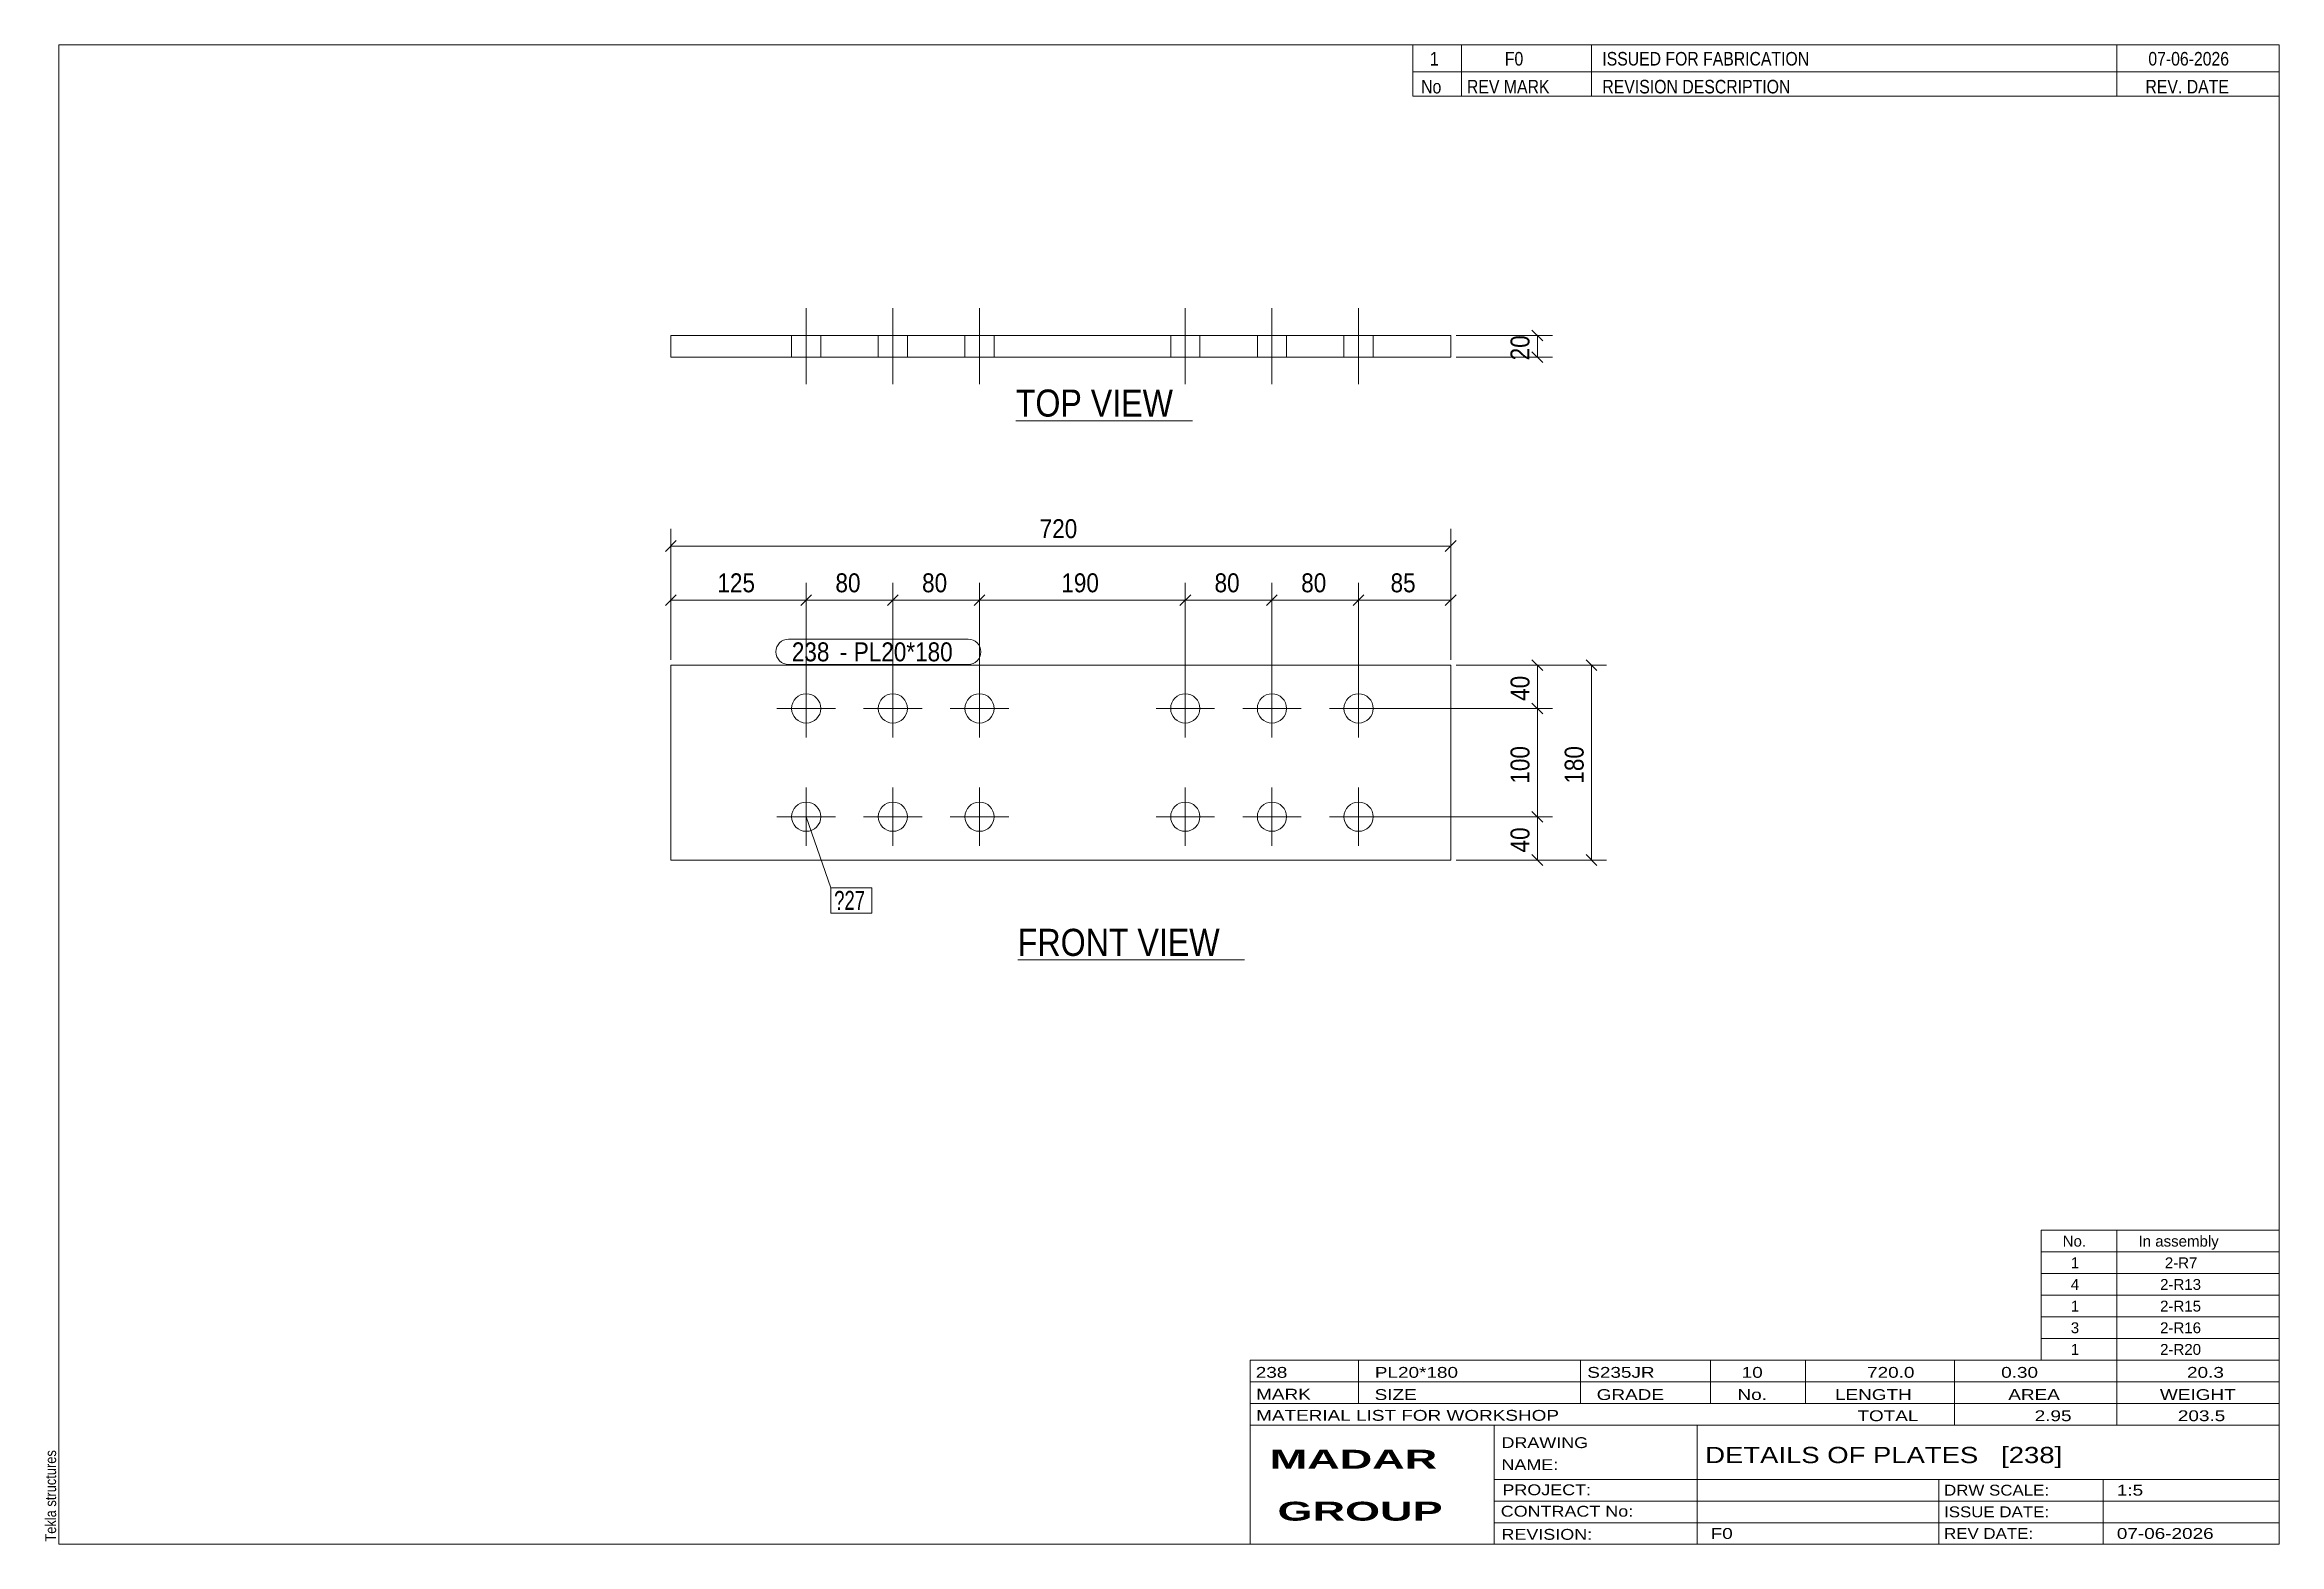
# Model space of a CAD drawing. Header units: millimetres. Extents: x 2 to 415, y 5 to 282.
import ezdxf

# ---------------------------------------------------------------- set-up
doc = ezdxf.new("R2010")
doc.units = ezdxf.units.MM
doc.linetypes.add('XKITLINE00', pattern=[0])
for name, color, linetype, lineweight in [('Bolt', 3, 'Continuous', 0), ('BoltMark', 7, 'Continuous', 0), ('Dimensions', 7, 'Continuous', 0), ('DrawingSheet', 5, 'Continuous', 0), ('OtherObjectType', 7, 'Continuous', 0), ('Part', 2, 'Continuous', 0), ('PartMark', 7, 'Continuous', 0)]:
    doc.layers.add(name, color=color, linetype=linetype, lineweight=lineweight)
doc.styles.add('ARIAL', font='ARIAL.TTF')
doc.styles.add('ARIAL_BOLD', font='ARIALBD.TTF')
doc.styles.add('ARIAL_NARROW', font='ARIALN.TTF')

# ---------------------------------------------------------------- blocks, each defined once
blk = doc.blocks.new('*A1')
at = {"layer": 'Bolt', "color": 3, "linetype": 'XKITLINE00', "lineweight": 0}
for p, q in [((143, 164.8), (143, 154)), ((159, 164.8), (159, 154)), ((175, 164.8), (175, 154)), ((213, 164.8), (213, 154)), ((229, 164.8), (229, 154)), ((245, 164.8), (245, 154)), ((137.6, 159.4), (148.4, 159.4)), ((153.6, 159.4), (164.4, 159.4)), ((169.6, 159.4), (180.4, 159.4)), ((207.6, 159.4), (218.4, 159.4)), ((223.6, 159.4), (234.4, 159.4)), ((239.6, 159.4), (250.4, 159.4)), ((143, 144.8), (143, 134)), ((159, 144.8), (159, 134)), ((175, 144.8), (175, 134)), ((213, 144.8), (213, 134)), ((229, 144.8), (229, 134)), ((245, 144.8), (245, 134)), ((137.6, 139.4), (148.4, 139.4)), ((153.6, 139.4), (164.4, 139.4)), ((169.6, 139.4), (180.4, 139.4)), ((207.6, 139.4), (218.4, 139.4)), ((223.6, 139.4), (234.4, 139.4)), ((239.6, 139.4), (250.4, 139.4))]:
    blk.add_line(p, q, dxfattribs=at)
for centre in [(143, 159.4), (159, 159.4), (175, 159.4), (213, 159.4), (229, 159.4), (245, 159.4), (143, 139.4), (159, 139.4), (175, 139.4), (213, 139.4), (229, 139.4), (245, 139.4)]:
    blk.add_circle(centre, 2.7, dxfattribs=at)
blk = doc.blocks.new('*A2')
at = {"layer": 'Part', "color": 2, "linetype": 'XKITLINE00', "lineweight": 0}
for p, q in [((118, 131.4), (118, 167.4)), ((118, 167.4), (262, 167.4)), ((262, 167.4), (262, 131.4)), ((262, 131.4), (118, 131.4))]:
    blk.add_line(p, q, dxfattribs=at)
blk = doc.blocks.new('*A3')
at = {"layer": 'Bolt', "color": 3, "linetype": 'XKITLINE00', "lineweight": 0}
for p, q in [((143, 233.3), (143, 219.3)), ((143, 233.3), (143, 219.3)), ((159, 233.3), (159, 219.3)), ((159, 233.3), (159, 219.3)), ((175, 233.3), (175, 219.3)), ((175, 233.3), (175, 219.3)), ((213, 233.3), (213, 219.3)), ((213, 233.3), (213, 219.3)), ((229, 233.3), (229, 219.3)), ((229, 233.3), (229, 219.3)), ((245, 233.3), (245, 219.3)), ((245, 233.3), (245, 219.3)), ((140.3, 228.3), (140.3, 224.3)), ((140.3, 228.3), (140.3, 224.3)), ((145.7, 228.3), (145.7, 224.3)), ((145.7, 228.3), (145.7, 224.3)), ((156.3, 228.3), (156.3, 224.3)), ((156.3, 228.3), (156.3, 224.3)), ((161.7, 228.3), (161.7, 224.3)), ((161.7, 228.3), (161.7, 224.3)), ((172.3, 228.3), (172.3, 224.3)), ((172.3, 228.3), (172.3, 224.3)), ((177.7, 228.3), (177.7, 224.3)), ((177.7, 228.3), (177.7, 224.3)), ((210.3, 228.3), (210.3, 224.3)), ((210.3, 228.3), (210.3, 224.3)), ((215.7, 228.3), (215.7, 224.3)), ((215.7, 228.3), (215.7, 224.3)), ((226.3, 228.3), (226.3, 224.3)), ((226.3, 228.3), (226.3, 224.3)), ((231.7, 228.3), (231.7, 224.3)), ((231.7, 228.3), (231.7, 224.3)), ((242.3, 228.3), (242.3, 224.3)), ((242.3, 228.3), (242.3, 224.3)), ((247.7, 228.3), (247.7, 224.3)), ((247.7, 228.3), (247.7, 224.3))]:
    blk.add_line(p, q, dxfattribs=at)
blk = doc.blocks.new('*A4')
at = {"layer": 'Part', "color": 2, "linetype": 'XKITLINE00', "lineweight": 0}
for p, q in [((118, 224.3), (118, 228.3)), ((262, 228.3), (118, 228.3)), ((262, 224.3), (262, 228.3)), ((262, 224.3), (118, 224.3))]:
    blk.add_line(p, q, dxfattribs=at)
blk = doc.blocks.new('*A5')
at = {"layer": 'DrawingSheet', "color": 5, "linetype": 'XKITLINE00', "lineweight": 0}
for p, q in [((415, 282), (5, 282)), ((5, 282), (5, 5)), ((415, 5), (415, 282)), ((5, 5), (415, 5))]:
    blk.add_line(p, q, dxfattribs=at)
at = {"layer": 'DrawingSheet', "color": 5, "style": 'ARIAL', "width": 0.85}
blk.add_text('Tekla structures', height=2, rotation=90, dxfattribs=at).set_placement((4.5, 5.5))
blk = doc.blocks.new('*A6')
at = {"layer": 'OtherObjectType', "color": 7, "linetype": 'XKITLINE00', "lineweight": 0}
for p, q in [((371, 63), (415, 63)), ((371, 59), (371, 63)), ((385, 59), (385, 63)), ((415, 59), (415, 63)), ((371, 59), (415, 59)), ((371, 55), (371, 59)), ((385, 55), (385, 59)), ((415, 55), (415, 59)), ((371, 55), (415, 55)), ((371, 51), (371, 55)), ((385, 51), (385, 55)), ((415, 51), (415, 55)), ((371, 51), (415, 51)), ((371, 47), (371, 51)), ((385, 47), (385, 51)), ((415, 47), (415, 51)), ((371, 47), (415, 47)), ((371, 43), (371, 47)), ((385, 43), (385, 47)), ((415, 43), (415, 47)), ((371, 43), (415, 43)), ((371, 39), (371, 43)), ((385, 39), (385, 43)), ((415, 39), (415, 43)), ((371, 39), (415, 39))]:
    blk.add_line(p, q, dxfattribs=at)
at = {"layer": 'OtherObjectType', "color": 7, "style": 'ARIAL_NARROW', "width": 1.211571}
for s, p in [('No.', (375, 60)), ('In assembly', (389, 60)), ('1', (376.5, 56)), ('2-R7', (393.86, 56)), ('4', (376.5, 52)), ('2-R13', (392.99, 52)), ('1', (376.5, 48)), ('2-R15', (392.99, 48)), ('3', (376.5, 44)), ('2-R16', (392.99, 44)), ('1', (376.5, 40)), ('2-R20', (392.99, 40))]:
    blk.add_text(s, height=2, dxfattribs=at).set_placement(p)
blk = doc.blocks.new('*A7')
at = {"layer": 'OtherObjectType', "color": 7, "linetype": 'XKITLINE00', "lineweight": 0}
for p, q in [((255, 282), (415, 282)), ((415, 282), (255, 282)), ((255, 282), (255, 277)), ((264, 282), (264, 277)), ((288, 282), (288, 277)), ((385, 282), (385, 277)), ((415, 282), (415, 277)), ((255, 277), (415, 277)), ((255, 277), (255, 272.5)), ((255, 277), (415, 277)), ((264, 277), (264, 272.5)), ((288, 277), (288, 272.5)), ((385, 277), (385, 272.5)), ((415, 277), (415, 272.5)), ((415, 272.5), (255, 272.5))]:
    blk.add_line(p, q, dxfattribs=at)
at = {"layer": 'OtherObjectType', "color": 7, "style": 'ARIAL_NARROW'}
for s, width, p in [('1', 1.017001, (258.16, 278.15)), ('F0', 1.017001, (272, 278.15)), ('ISSUED FOR FABRICATION', 1.017001, (290, 278.15)), ('07-06-2026', 1.017001, (390.82, 278.15)), ('No', 1.02, (256.54, 273)), ('REV MARK', 1.02, (265, 273)), ('REVISION DESCRIPTION', 1.02, (290, 273)), ('REV. DATE', 1.02, (390.28, 273))]:
    blk.add_text(s, height=2.5, dxfattribs=dict(at, width=width)).set_placement(p)
blk = doc.blocks.new('*A8')
at = {"layer": 'OtherObjectType', "color": 7, "linetype": 'XKITLINE00', "lineweight": 0}
for p, q in [((225, 39), (415, 39)), ((225, 39), (225, 35)), ((225, 39), (415, 39)), ((245, 35), (245, 39)), ((286, 35), (286, 39)), ((310, 35), (310, 39)), ((327.5, 35), (327.5, 39)), ((355, 35), (355, 39)), ((385, 35), (385, 39)), ((415, 35), (415, 39)), ((225, 35), (415, 35)), ((225, 35), (225, 5)), ((225, 35), (415, 35)), ((245, 31), (245, 35)), ((286, 31), (286, 35)), ((310, 31), (310, 35)), ((327.5, 31), (327.5, 35)), ((355, 31), (355, 35)), ((385, 31), (385, 35)), ((415, 31), (415, 35)), ((225, 31), (415, 31)), ((355, 27), (355, 31)), ((385, 27), (385, 31)), ((415, 27), (415, 31)), ((225, 27), (415, 27)), ((270, 21), (270, 27)), ((307.5, 17), (307.5, 27)), ((415, 21), (415, 27)), ((270, 21), (270, 5)), ((415, 17), (415, 21)), ((270, 17), (415, 17)), ((307.5, 5), (307.5, 17)), ((352.16, 13), (352.16, 17)), ((382.5, 5), (382.5, 17)), ((415, 13), (415, 17)), ((270, 13), (415, 13)), ((352.16, 5), (352.16, 13)), ((415, 9), (415, 13)), ((270, 9), (415, 9)), ((415, 5), (415, 9)), ((225, 5), (415, 5)), ((262.5, 5), (415, 5))]:
    blk.add_line(p, q, dxfattribs=at)
at = {"layer": 'OtherObjectType', "color": 7, "style": 'ARIAL_NARROW'}
for s, height, width, p in [('238', 2, 1.525501, (226.01, 35.76)), ('PL20*180', 2, 1.525501, (248, 35.76)), ('S235JR', 2, 1.525501, (287.22, 35.76)), ('10', 2, 1.525501, (315.73, 35.76)), ('720.0', 2, 1.525501, (338.88, 35.76)), ('0.30', 2, 1.525501, (363.64, 35.76)), ('20.3', 2, 1.525501, (397.96, 35.76)), ('MARK', 2, 1.525501, (226.08, 31.73)), ('SIZE', 2, 1.525501, (247.96, 31.66)), ('GRADE', 2, 1.525501, (288.96, 31.66)), ('No.', 2, 1.525501, (314.96, 31.66)), ('LENGTH', 2, 1.525501, (332.96, 31.66)), ('AREA', 2, 1.525501, (364.96, 31.66)), ('WEIGHT', 2, 1.525501, (392.96, 31.66)), ('MATERIAL LIST FOR WORKSHOP', 2, 1.525501, (226.08, 27.82)), ('TOTAL', 2, 1.525501, (337.1, 27.75)), ('2.95', 2, 1.525501, (369.83, 27.75)), ('203.5', 2, 1.525501, (396.27, 27.75)), ('DRAWING', 2, 1.445, (271.38, 22.78)), ('NAME:', 2, 1.445, (271.38, 18.72)), ('DETAILS OF PLATES   [238]', 3, 1.474651, (309, 20)), ('PROJECT:', 2, 1.445, (271.55, 14.07)), ('DRW SCALE:', 2, 1.36, (353.1, 14)), ('1:5', 2, 1.525501, (385, 14)), ('CONTRACT No:', 2, 1.445, (271.25, 10.11)), ('ISSUE DATE:', 2, 1.36, (353.1, 10)), ('REVISION:', 2, 1.445, (271.38, 5.84)), ('F0', 2, 1.525501, (310, 6)), ('REV DATE:', 2, 1.36, (353.1, 6)), ('07-06-2026', 2, 1.525501, (385, 6))]:
    blk.add_text(s, height=height, dxfattribs=dict(at, width=width)).set_placement(p)
at = {"layer": 'OtherObjectType', "color": 1, "style": 'ARIAL_BOLD', "width": 1.7}
for s, p in [('MADAR ', (228.58, 18.97)), ('GROUP', (230.03, 9.37))]:
    blk.add_text(s, height=3.5, dxfattribs=at).set_placement(p)
blk = doc.blocks.new('*A9')
at = {"layer": 'Dimensions', "color": 7, "linetype": 'XKITLINE00', "lineweight": 0}
for p, q in [((118.99, 190.39), (117.01, 188.41)), ((118, 168.4), (118, 192.6)), ((262.99, 190.39), (261.01, 188.41)), ((262, 168.4), (262, 192.6)), ((118, 189.4), (262, 189.4))]:
    blk.add_line(p, q, dxfattribs=at)
at = {"layer": 'Dimensions', "color": 3}
for p in [(118, 189.4), (262, 189.4)]:
    blk.add_point(p, dxfattribs=at)
at = {"layer": 'Dimensions', "color": 3, "style": 'ARIAL', "width": 0.85}
blk.add_text('720', height=3.5, dxfattribs=at).set_placement((186.11, 190.85))
blk = doc.blocks.new('*A10')
at = {"layer": 'Dimensions', "color": 7, "linetype": 'XKITLINE00', "lineweight": 0}
for p, q in [((118, 168.4), (118, 182.6)), ((143, 160.4), (143, 182.6)), ((118.99, 180.39), (117.01, 178.41)), ((118, 179.4), (143, 179.4)), ((143.99, 180.39), (142.01, 178.41))]:
    blk.add_line(p, q, dxfattribs=at)
at = {"layer": 'Dimensions', "color": 3}
for p in [(118, 179.4), (143, 179.4)]:
    blk.add_point(p, dxfattribs=at)
at = {"layer": 'Dimensions', "color": 3, "style": 'ARIAL', "width": 0.85}
blk.add_text('125', height=3.5, dxfattribs=at).set_placement((126.61, 180.85))
blk = doc.blocks.new('*A11')
at = {"layer": 'Dimensions', "color": 7, "linetype": 'XKITLINE00', "lineweight": 0}
for p, q in [((143, 160.4), (143, 182.6)), ((159, 160.4), (159, 182.6)), ((143.99, 180.39), (142.01, 178.41)), ((143, 179.4), (159, 179.4)), ((159.99, 180.39), (158.01, 178.41))]:
    blk.add_line(p, q, dxfattribs=at)
at = {"layer": 'Dimensions', "color": 3}
for p in [(143, 179.4), (159, 179.4)]:
    blk.add_point(p, dxfattribs=at)
at = {"layer": 'Dimensions', "color": 3, "style": 'ARIAL', "width": 0.85}
blk.add_text('80', height=3.5, dxfattribs=at).set_placement((148.4, 180.85))
blk = doc.blocks.new('*A12')
at = {"layer": 'Dimensions', "color": 7, "linetype": 'XKITLINE00', "lineweight": 0}
for p, q in [((159, 160.4), (159, 182.6)), ((175, 160.4), (175, 182.6)), ((159.99, 180.39), (158.01, 178.41)), ((159, 179.4), (175, 179.4)), ((175.99, 180.39), (174.01, 178.41))]:
    blk.add_line(p, q, dxfattribs=at)
at = {"layer": 'Dimensions', "color": 3}
for p in [(159, 179.4), (175, 179.4)]:
    blk.add_point(p, dxfattribs=at)
at = {"layer": 'Dimensions', "color": 3, "style": 'ARIAL', "width": 0.85}
blk.add_text('80', height=3.5, dxfattribs=at).set_placement((164.4, 180.85))
blk = doc.blocks.new('*A13')
at = {"layer": 'Dimensions', "color": 7, "linetype": 'XKITLINE00', "lineweight": 0}
for p, q in [((175, 160.4), (175, 182.6)), ((213, 160.4), (213, 182.6)), ((175.99, 180.39), (174.01, 178.41)), ((175, 179.4), (213, 179.4)), ((213.99, 180.39), (212.01, 178.41))]:
    blk.add_line(p, q, dxfattribs=at)
at = {"layer": 'Dimensions', "color": 3}
for p in [(175, 179.4), (213, 179.4)]:
    blk.add_point(p, dxfattribs=at)
at = {"layer": 'Dimensions', "color": 3, "style": 'ARIAL', "width": 0.85}
blk.add_text('190', height=3.5, dxfattribs=at).set_placement((190.11, 180.85))
blk = doc.blocks.new('*A14')
at = {"layer": 'Dimensions', "color": 7, "linetype": 'XKITLINE00', "lineweight": 0}
for p, q in [((213, 160.4), (213, 182.6)), ((229, 160.4), (229, 182.6)), ((213.99, 180.39), (212.01, 178.41)), ((213, 179.4), (229, 179.4)), ((229.99, 180.39), (228.01, 178.41))]:
    blk.add_line(p, q, dxfattribs=at)
at = {"layer": 'Dimensions', "color": 3}
for p in [(213, 179.4), (229, 179.4)]:
    blk.add_point(p, dxfattribs=at)
at = {"layer": 'Dimensions', "color": 3, "style": 'ARIAL', "width": 0.85}
blk.add_text('80', height=3.5, dxfattribs=at).set_placement((218.4, 180.85))
blk = doc.blocks.new('*A15')
at = {"layer": 'Dimensions', "color": 7, "linetype": 'XKITLINE00', "lineweight": 0}
for p, q in [((229, 160.4), (229, 182.6)), ((245, 160.4), (245, 182.6)), ((229.99, 180.39), (228.01, 178.41)), ((229, 179.4), (245, 179.4)), ((245.99, 180.39), (244.01, 178.41))]:
    blk.add_line(p, q, dxfattribs=at)
at = {"layer": 'Dimensions', "color": 3}
for p in [(229, 179.4), (245, 179.4)]:
    blk.add_point(p, dxfattribs=at)
at = {"layer": 'Dimensions', "color": 3, "style": 'ARIAL', "width": 0.85}
blk.add_text('80', height=3.5, dxfattribs=at).set_placement((234.4, 180.85))
blk = doc.blocks.new('*A16')
at = {"layer": 'Dimensions', "color": 7, "linetype": 'XKITLINE00', "lineweight": 0}
for p, q in [((245, 160.4), (245, 182.6)), ((262, 168.4), (262, 182.6)), ((245.99, 180.39), (244.01, 178.41)), ((245, 179.4), (262, 179.4)), ((262.99, 180.39), (261.01, 178.41))]:
    blk.add_line(p, q, dxfattribs=at)
at = {"layer": 'Dimensions', "color": 3}
for p in [(245, 179.4), (262, 179.4)]:
    blk.add_point(p, dxfattribs=at)
at = {"layer": 'Dimensions', "color": 3, "style": 'ARIAL', "width": 0.85}
blk.add_text('85', height=3.5, dxfattribs=at).set_placement((250.9, 180.85))
blk = doc.blocks.new('*A17')
at = {"layer": 'Dimensions', "color": 7, "linetype": 'XKITLINE00', "lineweight": 0}
for p, q in [((263, 167.4), (290.8, 167.4)), ((287.01, 168.39), (288.99, 166.41)), ((288, 131.4), (288, 167.4)), ((287.01, 132.39), (288.99, 130.41)), ((263, 131.4), (290.8, 131.4))]:
    blk.add_line(p, q, dxfattribs=at)
at = {"layer": 'Dimensions', "color": 3}
for p in [(288, 167.4), (288, 131.4)]:
    blk.add_point(p, dxfattribs=at)
at = {"layer": 'Dimensions', "color": 3, "style": 'ARIAL', "width": 0.85}
blk.add_text('180', height=3.5, rotation=90.0002, dxfattribs=at).set_placement((286.55, 145.51))
blk = doc.blocks.new('*A18')
at = {"layer": 'Dimensions', "color": 7, "linetype": 'XKITLINE00', "lineweight": 0}
for p, q in [((277.01, 140.39), (278.99, 138.41)), ((246, 139.4), (280.8, 139.4)), ((278, 131.4), (278, 139.4)), ((277.01, 132.39), (278.99, 130.41)), ((263, 131.4), (280.8, 131.4))]:
    blk.add_line(p, q, dxfattribs=at)
at = {"layer": 'Dimensions', "color": 3}
for p in [(278, 139.4), (278, 131.4)]:
    blk.add_point(p, dxfattribs=at)
at = {"layer": 'Dimensions', "color": 3, "style": 'ARIAL', "width": 0.85}
blk.add_text('40', height=3.5, rotation=90.0002, dxfattribs=at).set_placement((276.55, 132.8))
blk = doc.blocks.new('*A19')
at = {"layer": 'Dimensions', "color": 7, "linetype": 'XKITLINE00', "lineweight": 0}
for p, q in [((246, 159.4), (280.8, 159.4)), ((277.01, 160.39), (278.99, 158.41)), ((278, 139.4), (278, 159.4)), ((277.01, 140.39), (278.99, 138.41)), ((246, 139.4), (280.8, 139.4))]:
    blk.add_line(p, q, dxfattribs=at)
at = {"layer": 'Dimensions', "color": 3}
for p in [(278, 159.4), (278, 139.4)]:
    blk.add_point(p, dxfattribs=at)
at = {"layer": 'Dimensions', "color": 3, "style": 'ARIAL', "width": 0.85}
blk.add_text('100', height=3.5, rotation=90.0002, dxfattribs=at).set_placement((276.55, 145.51))
blk = doc.blocks.new('*A20')
at = {"layer": 'Dimensions', "color": 7, "linetype": 'XKITLINE00', "lineweight": 0}
for p, q in [((263, 167.4), (280.8, 167.4)), ((277.01, 168.39), (278.99, 166.41)), ((278, 159.4), (278, 167.4)), ((246, 159.4), (280.8, 159.4)), ((277.01, 160.39), (278.99, 158.41))]:
    blk.add_line(p, q, dxfattribs=at)
at = {"layer": 'Dimensions', "color": 3}
for p in [(278, 167.4), (278, 159.4)]:
    blk.add_point(p, dxfattribs=at)
at = {"layer": 'Dimensions', "color": 3, "style": 'ARIAL', "width": 0.85}
blk.add_text('40', height=3.5, rotation=90.0002, dxfattribs=at).set_placement((276.55, 160.8))
blk = doc.blocks.new('*A21')
at = {"layer": 'BoltMark', "color": 7, "linetype": 'XKITLINE00', "lineweight": 0}
for p, q in [((143, 139.4), (147.57, 126.29)), ((147.57, 126.29), (155.15, 126.29)), ((147.57, 121.59), (147.57, 126.29)), ((155.15, 121.59), (155.15, 126.29)), ((147.57, 121.59), (155.15, 121.59))]:
    blk.add_line(p, q, dxfattribs=at)
at = {"layer": 'BoltMark', "color": 3, "style": 'ARIAL_NARROW', "width": 0.85}
blk.add_text('?27', height=3.5, dxfattribs=at).set_placement((148.17, 122.19))
blk = doc.blocks.new('*A22')
at = {"layer": 'PartMark', "color": 7, "linetype": 'XKITLINE00', "lineweight": 0}
for p, q in [((139.75, 172.2), (172.9, 172.2)), ((139.75, 167.5), (172.9, 167.5))]:
    blk.add_line(p, q, dxfattribs=at)
for centre, start, end in [((139.75, 169.85), 90, 270), ((172.9, 169.85), 270, 90)]:
    blk.add_arc(centre, 2.35, start, end, dxfattribs=at)
at = {"layer": 'PartMark', "color": 1, "style": 'ARIAL', "width": 0.85}
blk.add_text('238', height=3.5, dxfattribs=at).set_placement((140.35, 168.1))
at = {"layer": 'PartMark', "color": 3, "style": 'ARIAL', "width": 0.85}
for s, p in [('-', (149.19, 168.1)), ('PL20*180', (151.79, 168.1))]:
    blk.add_text(s, height=3.5, dxfattribs=at).set_placement(p)
blk = doc.blocks.new('*A23')
at = {"layer": 'OtherObjectType', "color": 7, "linetype": 'XKITLINE00', "lineweight": 0}
blk.add_line((182.07, 112.94), (223.93, 112.94), dxfattribs=at)
at = {"layer": 'OtherObjectType', "color": 3, "style": 'ARIAL', "width": 0.85}
blk.add_text('FRONT VIEW', height=5, dxfattribs=at).set_placement((182.07, 113.69))
blk = doc.blocks.new('*A24')
at = {"layer": 'Dimensions', "color": 7, "linetype": 'XKITLINE00', "lineweight": 0}
for p, q in [((263, 228.3), (280.8, 228.3)), ((277.01, 229.29), (278.99, 227.31)), ((278, 224.3), (278, 228.3)), ((263, 224.3), (280.8, 224.3)), ((277.01, 225.29), (278.99, 223.31))]:
    blk.add_line(p, q, dxfattribs=at)
at = {"layer": 'Dimensions', "color": 3}
for p in [(278, 228.3), (278, 224.3)]:
    blk.add_point(p, dxfattribs=at)
at = {"layer": 'Dimensions', "color": 3, "style": 'ARIAL', "width": 0.85}
blk.add_text('20', height=3.5, rotation=90.0002, dxfattribs=at).set_placement((276.55, 223.7))
blk = doc.blocks.new('*A25')
at = {"layer": 'OtherObjectType', "color": 7, "linetype": 'XKITLINE00', "lineweight": 0}
blk.add_line((181.7, 212.55), (214.3, 212.55), dxfattribs=at)
at = {"layer": 'OtherObjectType', "color": 3, "style": 'ARIAL', "width": 0.85}
blk.add_text('TOP VIEW', height=5, dxfattribs=at).set_placement((181.7, 213.3))

msp = doc.modelspace()

# ---------------------------------------------------------------- block references
at = {"lineweight": 0}
for name in ['*A5', '*A7', '*A3', '*A4', '*A24', '*A25', '*A9', '*A10', '*A11', '*A12', '*A13', '*A14', '*A15', '*A16', '*A22', '*A2', '*A20', '*A17', '*A1', '*A19', '*A18', '*A21', '*A23', '*A6', '*A8']:
    msp.add_blockref(name, (0, 0), dxfattribs=at)

doc.saveas('drawing.dxf')
